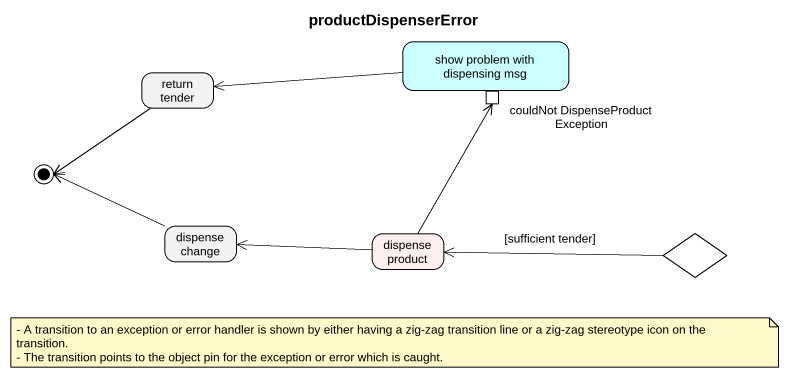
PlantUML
@startuml
title productDispenserError
hide empty description
state "show problem with dispensing msg" as show_problem_with #CCFFFF {
  state "couldNot DispenseProduct Exception" as couldNot_DispenseProduct <<inputPin>>
}
state "return tender" as return_tender
state "dispense change" as dispense_change
state "dispense product" as dispense_product #FEEFEF
state choice1 <<choice>> #E4E0E4
show_problem_with -left-> return_tender
dispense_product -up-> couldNot_DispenseProduct
dispense_product -left-> dispense_change
choice1 -left-> dispense_product : [sufficient tender]
return_tender --> [*]
dispense_change -left-> [*]
note as N1
  - A transition to an exception or error handler is shown by either having a zig-zag transition line or a zig-zag stereotype icon on the transition.
  - The transition points to the object pin for the exception or error which is caught.
end note
@enduml
